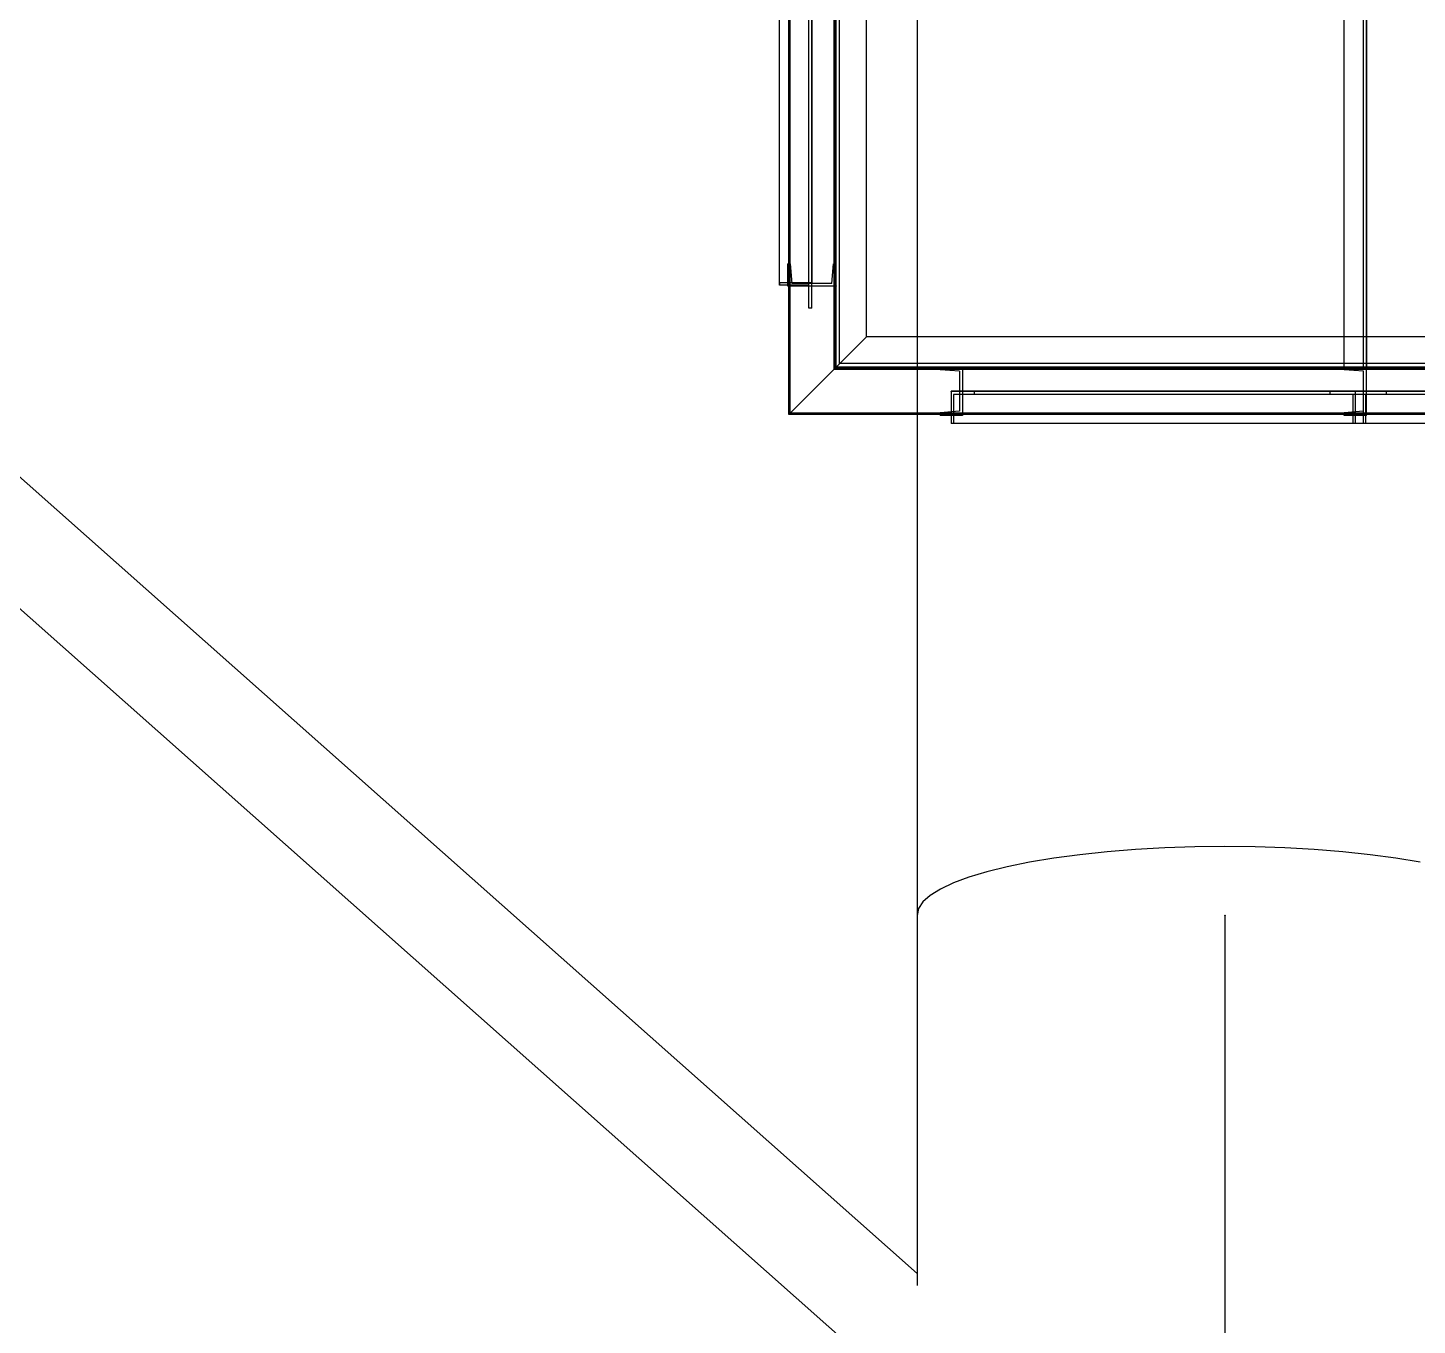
# Model space of a CAD drawing. Header units: millimetres. Extents: x 150209.93 to 150215.05, y 136675.65 to 136679.93.
# Drawn here: x 150211.237 to 150211.3058, y 136679.4672 to 136679.5314 of the extents above; entities that cross this region are included whole.
import ezdxf

# ---------------------------------------------------------------- set-up
doc = ezdxf.new("R2010")
doc.units = ezdxf.units.MM
doc.header["$LTSCALE"] = 0.25
for name, pattern in [('CENTER', [50.8, 31.75, -6.35, 6.35, -6.35]), ('XKITLINE00', [0]), ('XKITLINE02', [4, 2, -2]), ('XKITLINE03', [6, 3, -1, 1, -1])]:
    doc.linetypes.add(name, pattern=pattern)

# ---------------------------------------------------------------- blocks, each defined once
blk = doc.blocks.new('çatıı')
at = {"color": 8, "linetype": 'XKITLINE00'}
for p, q in [((11763.8, 19949.63), (11763.8, 19282.77)), ((11763.8, 19194.18), (11103.02, 19780.52)), ((11763.8, 19161.61), (11076.49, 19771.49)), ((11810.83, 19298.49), (11804.07, 19297.77)), ((11810.83, 19298.48), (11804.07, 19297.76)), ((11817.88, 19299.05), (11810.83, 19298.49)), ((11817.88, 19299.04), (11810.83, 19298.48)), ((11825.13, 19299.46), (11817.88, 19299.05)), ((11825.13, 19299.45), (11817.88, 19299.04)), ((11832.53, 19299.7), (11825.13, 19299.46)), ((11832.53, 19299.69), (11825.13, 19299.45)), ((11840, 19299.78), (11832.53, 19299.7)), ((11840, 19299.77), (11832.53, 19299.69)), ((11847.46, 19299.7), (11840, 19299.78)), ((11847.46, 19299.69), (11840, 19299.77)), ((11854.86, 19299.46), (11847.46, 19299.7)), ((11854.86, 19299.45), (11847.46, 19299.69)), ((11862.12, 19299.05), (11854.86, 19299.46)), ((11862.12, 19299.04), (11854.86, 19299.45)), ((11869.16, 19298.49), (11862.12, 19299.05)), ((11869.16, 19298.48), (11862.12, 19299.04)), ((11875.92, 19297.77), (11869.16, 19298.49)), ((11875.92, 19297.76), (11869.16, 19298.48)), ((11786.11, 19294.8), (11781.09, 19293.56)), ((11786.11, 19294.79), (11781.09, 19293.56)), ((11791.65, 19295.92), (11786.11, 19294.8)), ((11791.65, 19295.91), (11786.11, 19294.79)), ((11797.66, 19296.92), (11791.65, 19295.92)), ((11797.66, 19296.91), (11791.65, 19295.91)), ((11804.07, 19297.77), (11797.66, 19296.92)), ((11804.07, 19297.76), (11797.66, 19296.91)), ((11882.33, 19296.92), (11875.92, 19297.77)), ((11882.33, 19296.91), (11875.92, 19297.76)), ((11888.34, 19295.92), (11882.33, 19296.92)), ((11888.34, 19295.91), (11882.33, 19296.91)), ((11776.64, 19292.22), (11772.79, 19290.79)), ((11776.64, 19292.22), (11772.79, 19290.79)), ((11781.09, 19293.56), (11776.64, 19292.22)), ((11781.09, 19293.56), (11776.64, 19292.22)), ((11767.08, 19287.71), (11765.26, 19286.09)), ((11767.08, 19287.71), (11765.26, 19286.09)), ((11769.6, 19289.28), (11767.08, 19287.71)), ((11772.79, 19290.79), (11769.6, 19289.28)), ((11764.16, 19284.44), (11763.8, 19282.77)), ((11764.16, 19284.44), (11763.8, 19282.77)), ((11765.26, 19286.09), (11764.16, 19284.44)), ((11765.26, 19286.09), (11764.16, 19284.44)), ((11763.8, 19282.77), (11763.8, 19191.18))]:
    blk.add_line(p, q, dxfattribs=at)
at = {"color": 8, "linetype": 'CENTER'}
for p, q in [((11068.22, 19795.11), (11840, 19110.27)), ((11840, 19282.77), (11840, 17654.86))]:
    blk.add_line(p, q, dxfattribs=at)
at = {"color": 7, "linetype": 'XKITLINE00'}
for p, q in [((11732.1, 19441.47), (11732.1, 19573.2)), ((11743.53, 19573.2), (11743.53, 19418.17)), ((11751.3, 19425.95), (11751.3, 19537.4)), ((11729.8, 19438.66), (11729.8, 19521.2)), ((11743.8, 19443.95), (11743.8, 19518.45)), ((11732.1, 19443.95), (11731.8, 19443.95)), ((11731.8, 19441.47), (11731.8, 19443.95)), ((11743.8, 19443.95), (11743.53, 19443.95)), ((11743.8, 19438.45), (11743.8, 19443.95)), ((11732.88, 19439.28), (11729.8, 19439.28)), ((11732.62, 19438.66), (11729.8, 19438.66)), ((11731.8, 19438.45), (11731.8, 19438.66)), ((11732.1, 19438.45), (11731.8, 19438.45)), ((11732.1, 19406.74), (11732.1, 19438.66)), ((11743.8, 19438.45), (11743.53, 19438.45)), ((11743.8, 19418.45), (11743.8, 19438.45)), ((11743.8, 19418.45), (11751.3, 19425.95)), ((11743.8, 19418.45), (11751.3, 19425.95)), ((11763.8, 19425.95), (11751.3, 19425.95)), ((11743.8, 19418.45), (11743.8, 19418.45)), ((11763.8, 19418.45), (11743.8, 19418.45)), ((11732.1, 19406.74), (11743.53, 19418.17)), ((11732.1, 19406.74), (11743.53, 19418.17)), ((11763.8, 19418.17), (11743.53, 19418.17)), ((11763.8, 19406.74), (11732.1, 19406.74))]:
    blk.add_line(p, q, dxfattribs=at)
at = {"color": 116, "linetype": 'XKITLINE02', "true_color": 0x136734}
for p, q in [((11732.4, 19407.04), (11732.4, 19573.2)), ((11743.23, 19573.2), (11743.23, 19417.87)), ((11744.65, 19419.3), (11744.65, 19536.78)), ((11737, 19433.03), (11737, 19520.57)), ((11737.8, 19433.03), (11737.8, 19521.2)), ((11869.52, 19418.45), (11869.52, 19518.43)), ((11874.32, 19418.45), (11874.32, 19518.43)), ((11875.02, 19418.45), (11875.02, 19518.43)), ((11732.48, 19443.95), (11731.8, 19443.95)), ((11732.48, 19443.95), (11732.1, 19443.95)), ((11732.86, 19439.15), (11732.48, 19443.95)), ((11742.73, 19439.15), (11743.12, 19443.95)), ((11743.53, 19443.95), (11743.12, 19443.95)), ((11743.8, 19443.95), (11743.12, 19443.95)), ((11743.8, 19438.45), (11743.8, 19443.95)), ((11729.8, 19439.28), (11729.8, 19438.66)), ((11731.8, 19438.45), (11731.8, 19441.47)), ((11732.1, 19438.66), (11732.1, 19441.47)), ((11742.73, 19439.15), (11732.86, 19439.15)), ((11742.73, 19439.15), (11732.86, 19439.15)), ((11737.8, 19439.28), (11732.88, 19439.28)), ((11743.8, 19438.45), (11731.8, 19438.45)), ((11743.53, 19438.45), (11732.1, 19438.45)), ((11737, 19438.66), (11732.62, 19438.66)), ((11737.8, 19433.03), (11737, 19433.03)), ((11743.8, 19418.45), (11751.3, 19425.95)), ((11743.8, 19418.45), (11751.3, 19425.95)), ((11751.3, 19425.95), (11751.3, 19425.95)), ((11751.3, 19425.95), (11751.3, 19425.95)), ((11916.2, 19425.95), (11763.8, 19425.95)), ((12055.87, 19419.3), (11744.65, 19419.3)), ((11916.2, 19418.45), (11763.8, 19418.45)), ((11775.02, 19418.45), (11769.52, 19418.45)), ((11769.52, 19418.45), (11769.52, 19417.77)), ((11769.52, 19418.45), (11769.52, 19418.45)), ((11775.02, 19418.45), (11769.52, 19418.45)), ((11769.52, 19418.45), (11769.52, 19417.77)), ((11775.02, 19418.45), (11775.02, 19406.45)), ((11775.02, 19418.45), (11775.02, 19418.45)), ((11775.02, 19418.45), (11775.02, 19406.45)), ((11875.02, 19418.45), (11869.52, 19418.45)), ((11869.52, 19417.77), (11869.52, 19418.45)), ((11875.02, 19418.45), (11869.52, 19418.45)), ((11875.02, 19418.45), (11869.52, 19418.45)), ((11875.02, 19406.45), (11875.02, 19418.45)), ((12055.79, 19417.87), (11743.23, 19417.87)), ((11916.2, 19418.17), (11763.8, 19418.17)), ((11774.32, 19417.39), (11769.52, 19417.77)), ((11769.52, 19417.77), (11769.52, 19417.77)), ((11774.32, 19417.39), (11769.52, 19417.77)), ((11774.32, 19417.39), (11774.32, 19407.51)), ((11774.32, 19417.39), (11774.32, 19417.39)), ((11774.32, 19417.39), (11774.32, 19407.51)), ((11874.32, 19417.39), (11869.52, 19417.77)), ((11874.32, 19417.39), (11869.52, 19417.77)), ((11874.32, 19407.51), (11874.32, 19417.39)), ((11879.87, 19412.45), (11772.27, 19412.45)), ((11772.27, 19412.45), (11772.27, 19404.45)), ((11879.87, 19411.65), (11772.84, 19411.65)), ((11772.84, 19411.65), (11772.84, 19404.45)), ((11777.95, 19412.45), (11777.95, 19411.65)), ((11952.27, 19412.45), (11865.96, 19412.45)), ((11865.96, 19412.45), (11865.96, 19411.65)), ((11951.64, 19411.65), (11865.96, 19411.65)), ((11871.64, 19411.65), (11871.64, 19404.45)), ((11872.27, 19412.45), (11872.27, 19404.45)), ((11874.19, 19412.45), (11874.19, 19404.45)), ((11874.76, 19411.65), (11874.76, 19404.45)), ((11879.87, 19412.45), (11879.87, 19411.65)), ((12036.83, 19407.04), (11732.4, 19407.04)), ((11916.2, 19406.74), (11763.8, 19406.74)), ((11774.32, 19407.51), (11769.52, 19407.13)), ((11774.32, 19407.51), (11769.52, 19407.13)), ((11769.52, 19407.13), (11769.52, 19406.45)), ((11769.52, 19407.13), (11769.52, 19407.13)), ((11769.52, 19407.13), (11769.52, 19406.45)), ((11775.02, 19406.45), (11769.52, 19406.45)), ((11769.52, 19406.45), (11769.52, 19406.45)), ((11775.02, 19406.45), (11769.52, 19406.45)), ((11774.32, 19407.51), (11774.32, 19407.51)), ((11775.02, 19406.45), (11775.02, 19406.45)), ((11874.32, 19407.51), (11869.52, 19407.13)), ((11874.32, 19407.51), (11869.52, 19407.13)), ((11869.52, 19406.45), (11869.52, 19407.13)), ((11875.02, 19406.45), (11869.52, 19406.45)), ((11875.02, 19406.45), (11869.52, 19406.45)), ((11874.76, 19404.45), (11772.27, 19404.45)), ((11916.2, 19404.45), (11871.64, 19404.45))]:
    blk.add_line(p, q, dxfattribs=at)
at = {"color": 1, "linetype": 'XKITLINE03'}
for p, q in [((11737.8, 19521.2), (11737.8, 19439.28)), ((11875.02, 19518.43), (11875.02, 19418.45)), ((11743.8, 19438.45), (11743.8, 19438.45)), ((11775.02, 19418.45), (11775.02, 19418.45)), ((11875.02, 19418.45), (11875.02, 19418.45)), ((11772.27, 19412.45), (11874.19, 19412.45)), ((11872.27, 19412.45), (11952.27, 19412.45))]:
    blk.add_line(p, q, dxfattribs=at)
at = {"color": 1, "linetype": 'XKITLINE00'}
for centre in [(11737.8, 19439.28), (11743.8, 19438.45), (11775.02, 19418.45), (11875.02, 19418.45), (11875.02, 19418.45), (11772.27, 19412.45), (11872.27, 19412.45), (11874.19, 19412.45)]:
    blk.add_circle(centre, 0.05, dxfattribs=at)
at = {"color": 8, "linetype": 'XKITLINE00'}
blk.add_circle((11840, 19282.77), 0.05, dxfattribs=at)

msp = doc.modelspace()

# ---------------------------------------------------------------- block references
at = {"xscale": 0.0002000170049888334, "yscale": 0.0002000170049888334, "zscale": 0.0002000170049888334}
msp.add_blockref('çatıı', (150208.928067, 136675.630592), dxfattribs=at)

doc.saveas('drawing.dxf')
